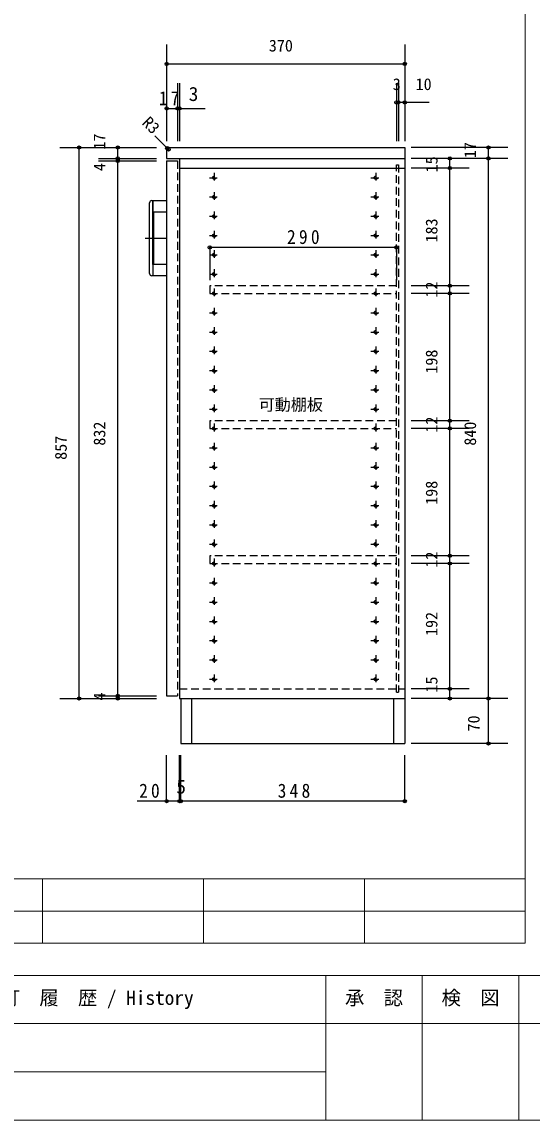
# Model space of a CAD drawing. Units: millimetres on the paper, enlarged 5 times, with parts at other scales. Extents: x -1044 to 931, y -502 to 889.
# Drawn here: x -260 to 136, y -502 to 352 of the extents above; entities that cross this region are included whole.
import ezdxf
from ezdxf.enums import TextEntityAlignment as Align

# ---------------------------------------------------------------- set-up
doc = ezdxf.new("R2010")
doc.units = ezdxf.units.MM
doc.header["$LTSCALE"] = 5
doc.header["$PDMODE"] = 32
doc.header["$PDSIZE"] = 2.5
doc.linetypes.add('CHAIN1', pattern=[8, 5, -1, 1, -1])
doc.linetypes.add('DASHED1', pattern=[1.8, 1.2, -0.6])
doc.layers.add('0-0_0', color=7, linetype='Continuous', lineweight=18)
doc.layers.add('2-0_NOTE$003', color=7, linetype='Continuous')
doc.styles.add('ＭＳ ゴシック', font='')
doc.styles.get('ＭＳ ゴシック').set_extended_font_data('MS Gothic')

msp = doc.modelspace()

# ---------------------------------------------------------------- linework, layer by layer
at = {"layer": '0-0_0'}
for p, q in [((131.044, 864.147), (131.044, -364.603)), ((-1018.956, -314.603), (131.044, -314.603)), ((-243.956, -314.603), (-243.956, -364.603)), ((-118.956, -314.603), (-118.956, -364.603)), ((6.044, -314.603), (6.044, -364.603)), ((-1018.956, -339.603), (131.044, -339.603)), ((-1018.956, -364.603), (131.044, -364.603)), ((-1043.956, -389.603), (931.044, -389.603)), ((-23.956, -389.603), (-23.956, -502.103)), ((51.044, -389.603), (51.044, -502.103)), ((126.044, -389.603), (126.044, -502.103)), ((931.044, -427.103), (-643.956, -427.103)), ((-23.956, -464.603), (-643.956, -464.603)), ((931.044, -502.103), (-1043.956, -502.103))]:
    msp.add_line(p, q, dxfattribs=at)
at = {"layer": '2-0_NOTE$003', "color": 4}
for p, q in [((-147.543, 334.191), (-147.543, 259.191)), ((37.457, 334.191), (37.457, 259.191)), ((-147.543, 319.191), (37.457, 319.191)), ((-147.543, 304.191), (-147.543, 259.191)), ((-139.043, 304.191), (-139.043, 259.191)), ((-137.543, 304.191), (-137.543, 259.191)), ((30.957, 304.191), (30.957, 259.191)), ((32.457, 304.191), (32.457, 259.191)), ((-147.543, 284.532), (-117.636, 284.532)), ((-139.043, 284.532), (-137.543, 284.532)), ((30.957, 289.191), (32.457, 289.191)), ((56.365, 289.191), (32.457, 289.191)), ((-146.043, 252.691), (-156.614, 263.263)), ((-230.543, 254.191), (-155.543, 254.191)), ((-215.543, -174.309), (-215.543, 254.191)), ((-185.543, 245.691), (-185.543, 254.191)), ((117.457, 254.191), (42.457, 254.191)), ((102.457, 245.691), (102.457, 254.191)), ((-200.543, 245.691), (-155.543, 245.691)), ((-200.543, 243.691), (-155.543, 243.691)), ((-185.543, 243.691), (-185.543, 245.691)), ((-185.543, -172.309), (-185.543, 243.691)), ((117.457, 245.691), (42.457, 245.691)), ((72.457, 146.691), (72.457, 245.691)), ((102.457, -209.309), (102.457, 245.691)), ((87.457, 238.191), (42.457, 238.191)), ((30.957, 176.465), (-114.043, 176.465)), ((-114.043, 176.465), (-114.043, 151.068)), ((30.957, 176.465), (30.957, 151.068)), ((87.457, 146.691), (42.457, 146.691)), ((72.457, 140.691), (72.457, 146.691)), ((87.457, 140.691), (42.457, 140.691)), ((72.457, 41.691), (72.457, 140.691)), ((87.457, 41.691), (42.457, 41.691)), ((87.457, 35.691), (42.457, 35.691)), ((72.457, 35.691), (72.457, 41.691)), ((72.457, -63.309), (72.457, 35.691)), ((87.457, -63.309), (42.457, -63.309)), ((72.457, -69.309), (72.457, -63.309)), ((87.457, -69.309), (42.457, -69.309)), ((72.457, -166.809), (72.457, -69.309)), ((87.457, -166.809), (42.457, -166.809)), ((72.457, -174.309), (72.457, -166.809)), ((-230.543, -174.309), (-155.543, -174.309)), ((-200.543, -172.309), (-155.543, -172.309)), ((-185.543, -174.309), (-185.543, -172.309)), ((117.457, -174.309), (42.457, -174.309)), ((117.457, -209.309), (42.457, -209.309)), ((-147.543, -254.15), (-147.543, -218.406)), ((-137.543, -254.15), (-137.543, -218.406)), ((-136.543, -254.15), (-136.543, -218.406)), ((-136.543, -254.15), (-136.543, -218.406)), ((37.457, -254.15), (37.457, -218.406)), ((-137.543, -254.15), (-170.413, -254.15)), ((-136.543, -254.15), (-137.543, -254.15)), ((37.457, -254.15), (-135.043, -254.15))]:
    msp.add_line(p, q, dxfattribs=at)
at = {"layer": '2-0_NOTE$003'}
for p, q in [((-147.543, 252.691), (-147.543, 245.691)), ((-146.043, 254.191), (37.457, 254.191)), ((37.457, 254.191), (37.457, -174.228)), ((-147.543, 245.691), (37.457, 245.691)), ((-147.543, 243.691), (-147.543, -172.309)), ((-147.543, 243.691), (-139.043, 243.691)), ((-137.543, 245.691), (-137.543, -174.309)), ((-137.543, 238.191), (37.457, 238.191)), ((-159.043, 212.941), (-158.293, 212.941)), ((-158.293, 212.691), (-158.293, 212.941)), ((-158.293, 204.191), (-158.293, 212.691)), ((-158.293, 212.691), (-158.043, 212.691)), ((-158.043, 212.941), (-147.543, 212.941)), ((-158.043, 204.191), (-158.043, 212.941)), ((-158.293, 163.191), (-158.293, 204.191)), ((-158.293, 204.191), (-147.543, 204.191)), ((-157.543, 163.191), (-157.543, 204.191)), ((-147.543, 163.191), (-158.293, 163.191)), ((-158.043, 154.441), (-158.043, 163.191)), ((-158.293, 154.441), (-159.043, 154.441)), ((-158.293, 154.691), (-158.043, 154.691)), ((-147.543, 154.441), (-158.043, 154.441)), ((-147.543, -172.309), (-139.043, -172.309)), ((-137.543, -174.309), (37.457, -174.309)), ((-136.543, -174.309), (-136.543, -209.309)), ((-128.043, -209.309), (-128.043, -174.309)), ((28.957, -209.309), (28.957, -174.309)), ((37.457, -174.228), (37.457, -209.309)), ((-136.543, -209.309), (37.457, -209.309)), ((-135.043, -209.309), (37.457, -209.309))]:
    msp.add_line(p, q, dxfattribs=at)
at = {"layer": '2-0_NOTE$003', "linetype": 'DASHED1'}
for p, q in [((-139.043, 243.691), (-139.043, -172.309)), ((30.957, 240.691), (32.457, 240.691)), ((30.957, -169.309), (30.957, 240.691)), ((32.457, 240.691), (32.457, -169.309)), ((-114.293, 230.691), (-106.793, 230.691)), ((-110.543, 234.441), (-110.543, 226.941)), ((11.207, 230.691), (18.707, 230.691)), ((14.957, 234.441), (14.957, 226.941)), ((-114.293, 215.691), (-106.793, 215.691)), ((-110.543, 219.441), (-110.543, 211.941)), ((11.207, 215.691), (18.707, 215.691)), ((14.957, 219.441), (14.957, 211.941)), ((-114.293, 200.691), (-106.793, 200.691)), ((-110.543, 204.441), (-110.543, 196.941)), ((11.207, 200.691), (18.707, 200.691)), ((14.957, 204.441), (14.957, 196.941)), ((-110.543, 189.441), (-110.543, 181.941)), ((14.957, 189.441), (14.957, 181.941)), ((-114.293, 185.691), (-106.793, 185.691)), ((11.207, 185.691), (18.707, 185.691)), ((-110.543, 174.441), (-110.543, 166.941)), ((14.957, 174.441), (14.957, 166.941)), ((-114.293, 170.691), (-106.793, 170.691)), ((11.207, 170.691), (18.707, 170.691)), ((-114.293, 155.691), (-106.793, 155.691)), ((-110.543, 159.441), (-110.543, 151.941)), ((11.207, 155.691), (18.707, 155.691)), ((14.957, 159.441), (14.957, 151.941)), ((-114.043, 146.691), (-114.043, 140.691)), ((30.957, 146.691), (-114.043, 146.691)), ((-114.043, 140.691), (30.957, 140.691)), ((-110.543, 144.441), (-110.543, 136.941)), ((14.957, 144.441), (14.957, 136.941)), ((-110.543, 129.441), (-110.543, 121.941)), ((14.957, 129.441), (14.957, 121.941)), ((-114.293, 125.691), (-106.793, 125.691)), ((11.207, 125.691), (18.707, 125.691)), ((-110.543, 114.441), (-110.543, 106.941)), ((14.957, 114.441), (14.957, 106.941)), ((-114.293, 110.691), (-106.793, 110.691)), ((11.207, 110.691), (18.707, 110.691)), ((-114.293, 95.691), (-106.793, 95.691)), ((-110.543, 99.441), (-110.543, 91.941)), ((11.207, 95.691), (18.707, 95.691)), ((14.957, 99.441), (14.957, 91.941)), ((-114.293, 80.691), (-106.793, 80.691)), ((-110.543, 84.441), (-110.543, 76.941)), ((11.207, 80.691), (18.707, 80.691)), ((14.957, 84.441), (14.957, 76.941)), ((-110.543, 69.441), (-110.543, 61.941)), ((14.957, 69.441), (14.957, 61.941)), ((-114.293, 65.691), (-106.793, 65.691)), ((11.207, 65.691), (18.707, 65.691)), ((-110.543, 54.441), (-110.543, 46.941)), ((14.957, 54.441), (14.957, 46.941)), ((-114.293, 50.691), (-106.793, 50.691)), ((11.207, 50.691), (18.707, 50.691)), ((-114.043, 41.691), (-114.043, 35.691)), ((30.957, 41.691), (-114.043, 41.691)), ((-114.043, 35.691), (30.957, 35.691)), ((-110.543, 39.441), (-110.543, 31.941)), ((14.957, 39.441), (14.957, 31.941)), ((-114.293, 20.691), (-106.793, 20.691)), ((-110.543, 24.441), (-110.543, 16.941)), ((11.207, 20.691), (18.707, 20.691)), ((14.957, 24.441), (14.957, 16.941)), ((-110.543, 9.441), (-110.543, 1.941)), ((14.957, 9.441), (14.957, 1.941)), ((-114.293, 5.691), (-106.793, 5.691)), ((11.207, 5.691), (18.707, 5.691)), ((-110.543, -5.559), (-110.543, -13.059)), ((14.957, -5.559), (14.957, -13.059)), ((-114.293, -9.309), (-106.793, -9.309)), ((11.207, -9.309), (18.707, -9.309)), ((-114.293, -24.309), (-106.793, -24.309)), ((-110.543, -20.559), (-110.543, -28.059)), ((11.207, -24.309), (18.707, -24.309)), ((14.957, -20.559), (14.957, -28.059)), ((-114.293, -39.309), (-106.793, -39.309)), ((-110.543, -35.559), (-110.543, -43.059)), ((11.207, -39.309), (18.707, -39.309)), ((14.957, -35.559), (14.957, -43.059)), ((-110.543, -50.559), (-110.543, -58.059)), ((14.957, -50.559), (14.957, -58.059)), ((-114.293, -54.309), (-106.793, -54.309)), ((11.207, -54.309), (18.707, -54.309)), ((-114.043, -63.309), (-114.043, -69.309)), ((30.957, -63.309), (-114.043, -63.309)), ((-110.543, -65.559), (-110.543, -73.059)), ((14.957, -65.559), (14.957, -73.059)), ((-114.043, -69.309), (30.957, -69.309)), ((-114.293, -84.309), (-106.793, -84.309)), ((-110.543, -80.559), (-110.543, -88.059)), ((11.207, -84.309), (18.707, -84.309)), ((14.957, -80.559), (14.957, -88.059)), ((-114.293, -99.309), (-106.793, -99.309)), ((-110.543, -95.559), (-110.543, -103.059)), ((11.207, -99.309), (18.707, -99.309)), ((14.957, -95.559), (14.957, -103.059)), ((-110.543, -110.559), (-110.543, -118.059)), ((14.957, -110.559), (14.957, -118.059)), ((-114.293, -114.309), (-106.793, -114.309)), ((11.207, -114.309), (18.707, -114.309)), ((-110.543, -125.559), (-110.543, -133.059)), ((14.957, -125.559), (14.957, -133.059)), ((-114.293, -129.309), (-106.793, -129.309)), ((11.207, -129.309), (18.707, -129.309)), ((-114.293, -144.309), (-106.793, -144.309)), ((-110.543, -140.559), (-110.543, -148.059)), ((11.207, -144.309), (18.707, -144.309)), ((14.957, -140.559), (14.957, -148.059)), ((-114.293, -159.309), (-106.793, -159.309)), ((-110.543, -155.559), (-110.543, -163.059)), ((11.207, -159.309), (18.707, -159.309)), ((14.957, -155.559), (14.957, -163.059)), ((-137.543, -166.809), (30.957, -166.809)), ((30.957, -169.309), (32.457, -169.309)), ((32.457, -166.809), (37.457, -166.809))]:
    msp.add_line(p, q, dxfattribs=at)
at = {"layer": '2-0_NOTE$003', "color": 4, "linetype": 'CHAIN1'}
msp.add_line((-164.269, 183.691), (-147.543, 183.691), dxfattribs=at)
at = {"layer": '2-0_NOTE$003'}
for points in [[(-160.793, 156.191), (-160.793, 204.441), (-160.793, 211.191)], [(-158.293, 163.191), (-158.293, 154.691), (-158.293, 154.441)]]:
    msp.add_lwpolyline(points, dxfattribs=at)
at = {"layer": '2-0_NOTE$003', "linetype": 'DASHED1'}
for centre in [(-110.543, 230.691), (14.957, 230.691), (-110.543, 215.691), (14.957, 215.691), (-110.543, 200.691), (14.957, 200.691), (-110.543, 185.691), (14.957, 185.691), (-110.543, 170.691), (14.957, 170.691), (-110.543, 155.691), (14.957, 155.691), (-110.543, 140.691), (14.957, 140.691), (-110.543, 125.691), (14.957, 125.691), (-110.543, 110.691), (14.957, 110.691), (-110.543, 95.691), (14.957, 95.691), (-110.543, 80.691), (14.957, 80.691), (-110.543, 65.691), (14.957, 65.691), (-110.543, 50.691), (14.957, 50.691), (-110.543, 35.691), (14.957, 35.691), (-110.543, 20.691), (14.957, 20.691), (-110.543, 5.691), (14.957, 5.691), (-110.543, -9.309), (14.957, -9.309), (-110.543, -24.309), (14.957, -24.309), (-110.543, -39.309), (14.957, -39.309), (-110.543, -54.309), (14.957, -54.309), (-110.543, -69.309), (14.957, -69.309), (-110.543, -84.309), (14.957, -84.309), (-110.543, -99.309), (14.957, -99.309), (-110.543, -114.309), (14.957, -114.309), (-110.543, -129.309), (14.957, -129.309), (-110.543, -144.309), (14.957, -144.309), (-110.543, -159.309), (14.957, -159.309)]:
    msp.add_circle(centre, 1.25, dxfattribs=at)
at = {"layer": '2-0_NOTE$003'}
for centre, radius, start, end in [((-146.043, 252.691), 1.5, 90, 180), ((-159.043, 211.191), 1.75, 90, 180), ((-159.043, 156.191), 1.75, 180, 270)]:
    msp.add_arc(centre, radius, start, end, dxfattribs=at)
at = {"layer": '2-0_NOTE$003', "color": 4}
for p in [(-147.543, 319.191), (37.457, 319.191), (30.957, 289.191), (32.457, 289.191), (37.457, 289.191), (-147.543, 284.532), (-139.043, 284.532), (-137.543, 284.532), (-215.543, 254.191), (-185.543, 254.191), (-147.103, 253.752), (-146.043, 252.691), (102.457, 254.191), (-185.543, 245.691), (-185.543, 243.691), (72.457, 245.691), (72.457, 238.191), (102.457, 245.691), (-114.043, 176.465), (30.957, 176.465), (72.457, 146.691), (72.457, 140.691), (72.457, 41.691), (72.457, 35.691), (72.457, -63.309), (72.457, -69.309), (72.457, -166.809), (-215.543, -174.309), (-185.543, -172.309), (-185.543, -174.309), (72.457, -174.309), (102.457, -174.309), (102.457, -209.309), (-147.543, -254.15), (-137.543, -254.15), (-136.543, -254.15), (37.457, -254.15)]:
    msp.add_point(p, dxfattribs=at)

# ---------------------------------------------------------------- texts
at = {"layer": '0-0_0', "style": 'ＭＳ ゴシック'}
for s, p in [('改\u3000訂\u3000履\u3000歴 / History', (-306.456, -415.853)), ('承\u3000認', (-8.956, -415.853)), ('検\u3000図', (66.044, -415.853))]:
    msp.add_text(s, height=11, dxfattribs=at).set_placement(p, align=Align.BOTTOM_LEFT)
at = {"layer": '2-0_NOTE$003', "style": 'ＭＳ ゴシック'}
for s, height, p in [('370', 9.164, (-68.168, 326.066)), ('3', 9.164, (28.082, 296.066)), ('10', 9.164, (45.868, 296.066)), ('3', 11, (-130.399, 287.032)), ('可動棚板', 9.164, (-76.102, 46.846)), ('5', 11, (-140.043, -251.65))]:
    msp.add_text(s, height=height, dxfattribs=at).set_placement(p, align=Align.BOTTOM_LEFT)
for s, rotation, p in [('R3', 315, (-169.23, 270.782)), ('17', 90, (-192.418, 252.507)), ('17', 90, (95.582, 245.941)), ('4', 90, (-192.418, 235.88)), ('15', 90, (65.694, 234.82)), ('183', 90, (65.582, 180.316)), ('12', 90, (65.582, 137.441)), ('198', 90, (65.582, 78.316)), ('12', 90, (65.582, 32.441)), ('832', 90, (-192.418, 22.316)), ('840', 90, (95.582, 22.316)), ('857', 90, (-222.418, 11.316)), ('198', 90, (65.582, -23.684)), ('12', 90, (65.582, -72.559)), ('192', 90, (65.582, -125.684)), ('15', 90, (65.582, -169.691)), ('4', 90, (-192.418, -175.879)), ('70', 90, (98.347, -199.949))]:
    msp.add_text(s, height=9.164, rotation=rotation, dxfattribs=at).set_placement(p, align=Align.BOTTOM_LEFT)
at = {"layer": '2-0_NOTE$003', "char_height": 11, "attachment_point": 7, "style": 'ＭＳ ゴシック'}
for s, insert in [('\\T1.36;\\W0.9;17', (-153.568, 287.013)), ('\\T1.38;\\W0.9;290', (-54.043, 178.965)), ('\\T1.36;\\W0.9;20', (-168.862, -251.65)), ('\\T1.38;\\W0.9;348', (-61.293, -251.65))]:
    msp.add_mtext(s, dxfattribs=dict(at, insert=insert))

doc.saveas('drawing.dxf')
